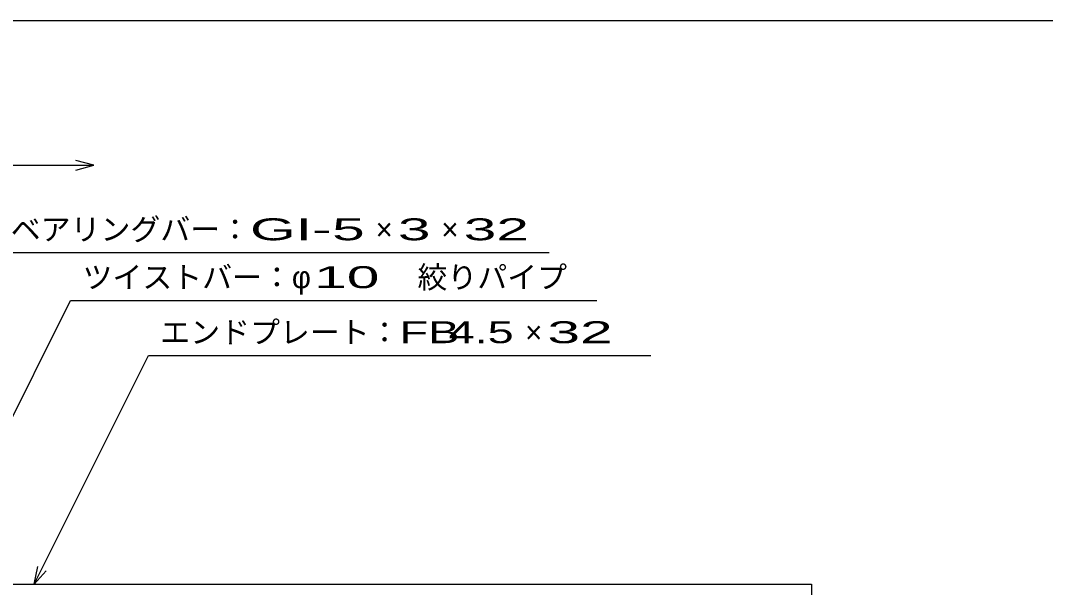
# Model space of a CAD drawing. Units: millimetres, scale not verified. Extents: x -910 to 866, y -641 to 527.
# Drawn here: x -541.7 to -113.3, y 289 to 526.8 of the extents above; entities that cross this region are included whole.
import ezdxf
from ezdxf.enums import TextEntityAlignment as Align

# ---------------------------------------------------------------- set-up
doc = ezdxf.new("R2010")
doc.units = ezdxf.units.MM
doc.header["$LTSCALE"] = 5
for name, color, linetype, lineweight in [('0_2', 150, 'Continuous', 25), ('16', 3, 'Continuous', 25), ('22', 4, 'Continuous', 25)]:
    doc.layers.add(name, color=color, linetype=linetype, lineweight=lineweight)
doc.styles.add('ベクトル', font='')
doc.styles.get('ベクトル').set_extended_font_data('ベクトル')

msp = doc.modelspace()

# ---------------------------------------------------------------- linework, layer by layer
at = {"layer": '0_2'}
msp.add_line((-864.5, 526.75), (865.5, 526.75), dxfattribs=at)
at = {"layer": '16'}
for p, q in [((-711, 291.25), (-211, 291.25)), ((-211, 291.25), (-211, 286.75))]:
    msp.add_line(p, q, dxfattribs=at)
at = {"layer": '22'}
for p, q in [((-511, 466.25), (-518.5, 468.25)), ((-661, 466.25), (-511, 466.25)), ((-518.5, 464.25), (-511, 466.25)), ((-550.75, 429.75), (-320.75, 429.75)), ((-611, 229.25), (-520.75, 409.75)), ((-520.75, 409.75), (-300.75, 409.75)), ((-536, 291.25), (-488.25, 386.75)), ((-488.25, 386.75), (-278.25, 386.75)), ((-536, 291.25), (-534.5, 298.55)), ((-536, 291.25), (-531, 296.75))]:
    msp.add_line(p, q, dxfattribs=at)

# ---------------------------------------------------------------- texts
at = {"layer": '22', "color": 2, "style": 'ベクトル'}
for s, height, p in [('ベアリングバー：', 9.164, (-545.75, 439.5)), ('×', 9.16, (-393.25, 439.5)), ('×', 9.16, (-365.75, 439.5)), ('ツイストバー：', 9.164, (-515.75, 419.5)), ('絞りパイプ', 9.164, (-375.75, 419.5)), ('φ', 9.16, (-428.25, 419.5)), ('エンドプレート：', 9.164, (-483.25, 396.5)), ('×', 9.16, (-330.75, 396.5))]:
    msp.add_text(s, height=height, dxfattribs=at).set_placement(p, align=Align.MIDDLE_LEFT)
for s, width, p in [('GI-', 2, (-445.75, 439.5)), (' 5 ', 2, (-418.25, 439.5)), (' 3 ', 2, (-390.75, 439.5)), (' 32 ', 2, (-363.25, 439.5)), (' 10 ', 2, (-425.75, 419.5)), ('FB', 1.6, (-383.25, 396.5)), (' 4.5 ', 1.6, (-368.25, 396.5)), (' 32 ', 2, (-328.25, 396.5))]:
    msp.add_text(s, height=9.164, dxfattribs=dict(at, width=width)).set_placement(p, align=Align.MIDDLE_LEFT)

doc.saveas('drawing.dxf')
